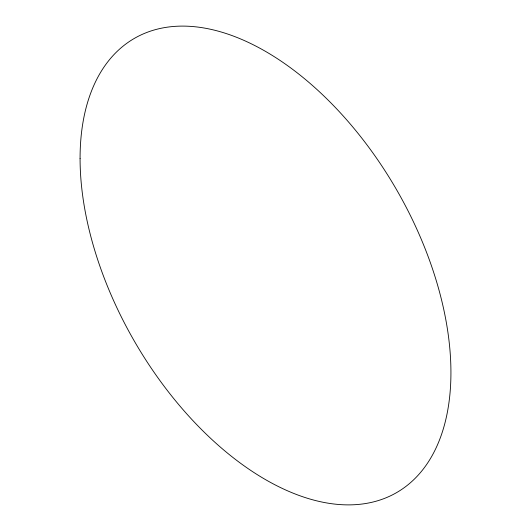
<?xml version="1.0" encoding="UTF-8"?>
<svg xmlns="http://www.w3.org/2000/svg" width="531" height="531" viewBox="0 0 531 531"><rect width="100%" height="100%" fill="white"/><g stroke="black" fill="none" stroke-linecap="round" stroke-linejoin="round"><path stroke-width="0.8" d="M80.075 158.45A262.228 151.395 60 0 0 358.213 504.45A262.228 151.395 60 0 0 358.213 133.6A262.228 151.395 60 0 0 80.075 158.45"/></g></svg>
